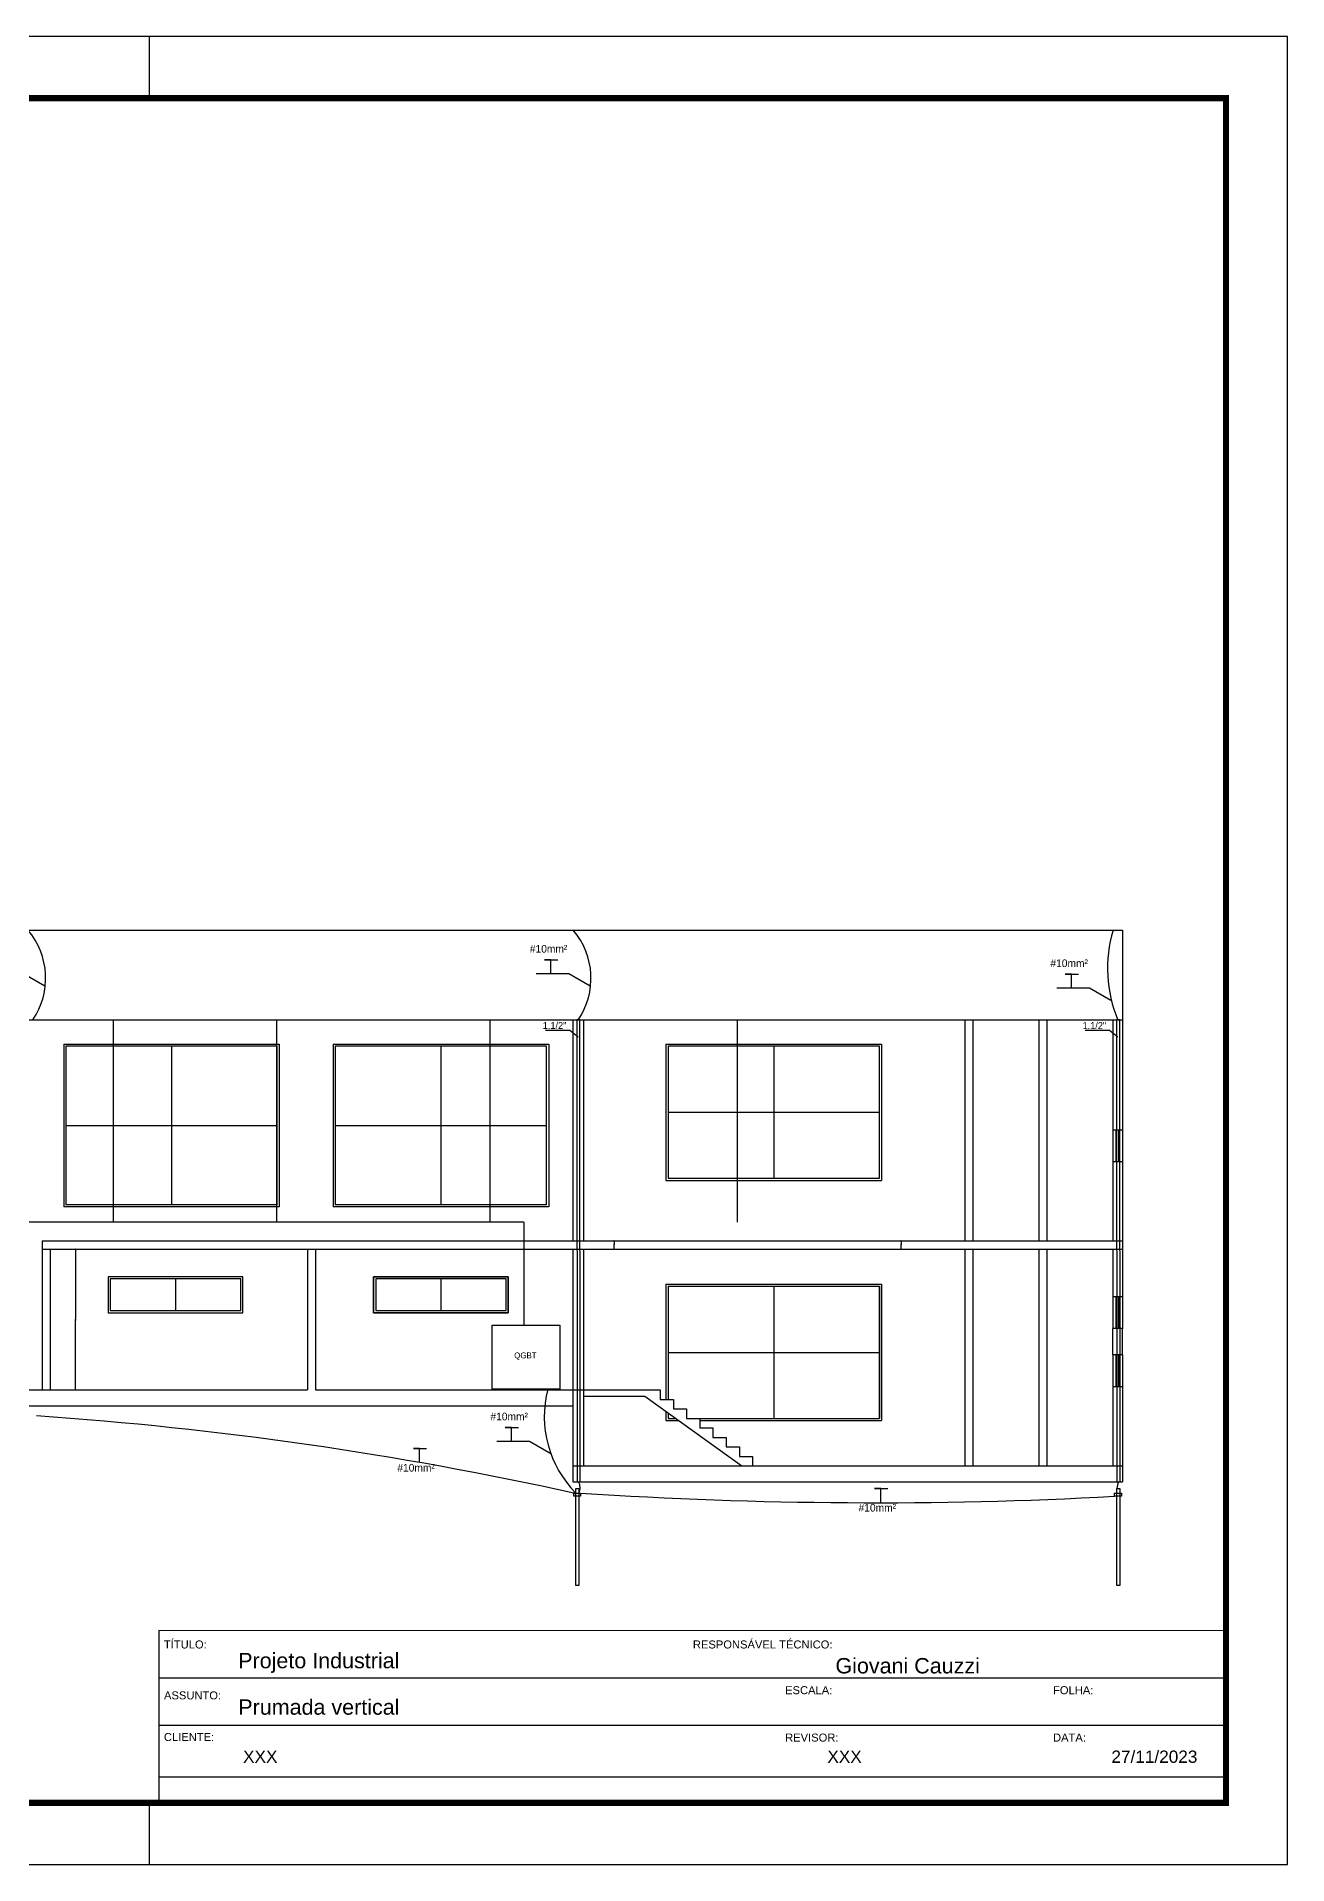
# Model space of a CAD drawing. Extents: x -4780 to 4154, y -1673 to 3208.
# Drawn here: x -182.8 to 20.5, y -488.6 to -191.6 of the extents above; entities that cross this region are included whole.
import ezdxf

# ---------------------------------------------------------------- set-up
doc = ezdxf.new("R2010")
doc.units = 0
doc.header["$MEASUREMENT"] = 0
doc.header["$PDMODE"] = 34
for name, color, linetype in [('ARQ-FOLHA', 7, 'Continuous'), ('COTAS', 5, 'Continuous'), ('eletrico', 3, 'Continuous'), ('ELETROCALHAS', 3, 'TRACKS'), ('ELÉTRICO', 3, 'Continuous'), ('PENA01', 1, 'Continuous'), ('PENA02', 2, 'Continuous'), ('pena06', 4, 'Continuous')]:
    doc.layers.add(name, color=color, linetype=linetype)
doc.styles.add('ARIAL', font='txt', dxfattribs={"height": 0.35277})
doc.styles.add('PADRÃO', font='', dxfattribs={"height": 0.2})
doc.styles.add('REGUA80', font='GOTHIC.TTF')
doc.styles.add('ROMANS', font='romand.shx', dxfattribs={"width": 0.8})
doc.styles.get('PADRÃO').set_extended_font_data('AvantGarde Bk BT')
doc.linetypes.add('TRACKS', pattern='A,0.15,[130,ltypeshp.shx,S=0.25,R=0,X=0,Y=0],0.15', length=0.3)
doc.dimstyles.new('CORTE100', dxfattribs={"dimtxt": 0.1, "dimasz": 0.04, "dimexe": 0.08, "dimexo": 0.02, "dimgap": 0.05, "dimtad": 0, "dimzin": 4, "dimdsep": 46, "dimtxsty": 'ROMANS', "dimblk1": 'DOT', "dimblk2": 'DOT', "dimsah": 1, "dimcen": 0.09, "dimclrd": 30, "dimclre": 30, "dimclrt": 5, "dimadec": 0, "dimazin": 0, "dimtfac": 1, "dimtofl": 0, "dimtmove": 2, "dimatfit": 3, "dimldrblk": 'DOT', "dimfxl": 1, "dimtolj": 1, "dimtzin": 0, "dimarcsym": 0})

# ---------------------------------------------------------------- blocks, each defined once
blk = doc.blocks.new('DOT')
at = {"layer": 'PENA01', "color": 0, "linetype": 'ByBlock'}
blk.add_line((-0.5, 0), (-1, 0), dxfattribs=at)
at = {"layer": 'PENA01', "color": 0, "linetype": 'ByBlock', "const_width": 0.5}
blk.add_lwpolyline([(-0.25, 0, 1), (0.25, 0, 1)], format="xyb", close=True, dxfattribs=at)
blk = doc.blocks.new('*D529')
at = {"layer": 'COTAS', "color": 30, "linetype": 'Continuous', "lineweight": -2, "transparency": 16777216}
for p, q in [((-42.26, -387.25), (-42.32, -387.25)), ((-42.26, -388.62), (-42.32, -388.62)), ((-42.24, -387.29), (-42.24, -387.77)), ((-42.24, -388.58), (-42.24, -388.1))]:
    blk.add_line(p, q, dxfattribs=at)
at = {"layer": 'DEFPOINTS', "color": 0, "linetype": 'Continuous', "transparency": 16777216}
for p in [(-42.24, -387.25), (-42.24, -387.25), (-42.24, -388.62)]:
    blk.add_point(p, dxfattribs=at)
at = {"layer": 'COTAS', "color": 30, "linetype": 'Continuous', "lineweight": -2, "transparency": 16777216, "xscale": 0.04, "yscale": 0.04, "zscale": 0.04}
for p, rotation in [((-42.24, -387.25), 90), ((-42.24, -388.62), 270)]:
    blk.add_blockref('DOT', p, dxfattribs=dict(at, rotation=rotation))
at = {"layer": 'COTAS', "color": 5, "linetype": 'Continuous', "transparency": 16777216, "insert": (-42.24, -387.94), "char_height": 0.1, "attachment_point": 5, "rotation": 90, "style": 'ROMANS'}
blk.add_mtext('\\A1;1.37', dxfattribs=at)
blk = doc.blocks.new('*D533')
at = {"layer": 'COTAS', "color": 30, "linetype": 'Continuous', "lineweight": -2, "transparency": 16777216}
for p, q in [((-88.93, -387.25), (-88.99, -387.25)), ((-88.93, -388.62), (-88.99, -388.62)), ((-88.91, -387.29), (-88.91, -387.77)), ((-88.91, -388.58), (-88.91, -388.1))]:
    blk.add_line(p, q, dxfattribs=at)
at = {"layer": 'DEFPOINTS', "color": 0, "linetype": 'Continuous', "transparency": 16777216}
for p in [(-88.91, -387.25), (-88.91, -387.25), (-88.91, -388.62)]:
    blk.add_point(p, dxfattribs=at)
at = {"layer": 'COTAS', "color": 30, "linetype": 'Continuous', "lineweight": -2, "transparency": 16777216, "xscale": 0.04, "yscale": 0.04, "zscale": 0.04}
for p, rotation in [((-88.91, -387.25), 90), ((-88.91, -388.62), 270)]:
    blk.add_blockref('DOT', p, dxfattribs=dict(at, rotation=rotation))
at = {"layer": 'COTAS', "color": 5, "linetype": 'Continuous', "transparency": 16777216, "insert": (-88.91, -387.94), "char_height": 0.1, "attachment_point": 5, "rotation": 90, "style": 'ROMANS'}
blk.add_mtext('\\A1;1.37', dxfattribs=at)
blk = doc.blocks.new('*D543')
at = {"layer": 'COTAS', "color": 30, "linetype": 'Continuous', "lineweight": -2, "transparency": 16777216}
for p, q in [((-176.51, -388.62), (-176.57, -388.62)), ((-176.49, -388.66), (-176.49, -399.83)), ((-176.49, -411.43), (-176.49, -400.26)), ((-176.51, -411.47), (-176.57, -411.47))]:
    blk.add_line(p, q, dxfattribs=at)
at = {"layer": 'DEFPOINTS', "color": 0, "linetype": 'Continuous', "transparency": 16777216}
for p in [(-176.49, -388.62), (-176.49, -411.47), (-176.49, -411.47)]:
    blk.add_point(p, dxfattribs=at)
at = {"layer": 'COTAS', "color": 30, "linetype": 'Continuous', "lineweight": -2, "transparency": 16777216, "xscale": 0.04, "yscale": 0.04, "zscale": 0.04}
for p, rotation in [((-176.49, -388.62), 90), ((-176.49, -411.47), 270)]:
    blk.add_blockref('DOT', p, dxfattribs=dict(at, rotation=rotation))
at = {"layer": 'COTAS', "color": 5, "linetype": 'Continuous', "transparency": 16777216, "insert": (-176.49, -400.04), "char_height": 0.1, "attachment_point": 5, "rotation": 90, "style": 'ROMANS'}
blk.add_mtext('\\A1;22.84', dxfattribs=at)
blk = doc.blocks.new('FOLHA A3')
at = {"layer": 'ARQ-FOLHA'}
for p, q in [((420, 0), (0, 0)), ((235, -10), (235, 0)), ((420, -297), (420, 0)), ((235, -297), (235, -287)), ((0, -297), (420, -297))]:
    blk.add_line(p, q, dxfattribs=at)
at = {"layer": 'ARQ-FOLHA', "const_width": 1}
blk.add_lwpolyline([(410, -10), (25, -10), (25, -287), (410, -287), (410, -10)], dxfattribs=at)

msp = doc.modelspace()

# ---------------------------------------------------------------- linework, layer by layer
for p, q in [((-170.304, -384.201), (-170.304, -351.309)), ((-143.793, -384.205), (-143.793, -351.313)), ((-109.059, -384.222), (-109.059, -351.33)), ((-68.89, -384.243), (-68.89, -351.351))]:
    msp.add_line(p, q)
at = {"layer": 'ARQ-FOLHA'}
for p, q in [((10.541, -450.623), (-162.959, -450.585)), ((-162.959, -450.585), (-162.959, -478.577)), ((10.563, -458.285), (-162.959, -458.285)), ((10.432, -465.985), (-162.959, -465.985)), ((10.541, -474.388), (-162.959, -474.388))]:
    msp.add_line(p, q, dxfattribs=at)
at = {"layer": 'COTAS', "linetype": 'Continuous'}
for p, q in [((-143.709, -355.619), (-178.06, -355.619)), ((-178.06, -355.619), (-178.06, -381.382)), ((-143.709, -381.382), (-143.709, -355.619)), ((-99.912, -355.619), (-134.263, -355.619)), ((-134.263, -355.619), (-134.263, -381.382)), ((-99.912, -381.382), (-99.912, -355.619)), ((-45.808, -355.619), (-80.159, -355.619)), ((-80.159, -355.619), (-80.159, -377.088)), ((-45.808, -377.088), (-45.808, -355.619)), ((-7.85, -369.214), (-6.304, -369.214)), ((-80.159, -377.088), (-45.808, -377.088)), ((-7.85, -374.367), (-6.304, -374.367)), ((-143.709, -381.382), (-178.06, -381.382)), ((-99.912, -381.382), (-134.263, -381.382)), ((-149.642, -393.432), (-170.841, -393.432)), ((-170.841, -393.432), (-170.841, -398.584)), ((-149.642, -398.584), (-149.642, -393.432)), ((-106.488, -393.432), (-127.687, -393.432)), ((-127.687, -393.432), (-127.687, -398.584)), ((-106.488, -398.584), (-106.488, -393.432)), ((-80.159, -394.634), (-45.808, -394.634)), ((-80.159, -394.634), (-80.159, -413.012)), ((-45.808, -416.104), (-45.808, -394.634)), ((-45.808, -394.634), (-45.808, -416.104)), ((-6.304, -396.352), (-7.85, -396.352)), ((-170.841, -398.584), (-149.642, -398.584)), ((-127.687, -398.584), (-106.488, -398.584)), ((-6.304, -401.504), (-7.85, -401.504)), ((-6.304, -405.798), (-7.85, -405.798)), ((-6.304, -410.951), (-7.85, -410.951)), ((-80.159, -415.209), (-80.159, -416.104)), ((-80.159, -416.104), (-78.917, -416.104)), ((-75.007, -416.104), (-45.808, -416.104))]:
    msp.add_line(p, q, dxfattribs=at)
at = {"layer": 'ELETROCALHAS'}
for q in [(-341.64, -384.243), (-103.624, -400.95)]:
    msp.add_line((-103.624, -384.243), q, dxfattribs=at)
at = {"layer": 'ELÉTRICO'}
for p, q in [((-184.93, -343.798), (-181.495, -345.799)), ((-101.614, -343.81), (-96.271, -343.81)), ((-96.271, -343.81), (-92.836, -345.811)), ((-16.974, -346.162), (-11.632, -346.162)), ((-11.632, -346.162), (-8.197, -348.164)), ((-96.152, -353.073), (-100.095, -353.073)), ((-94.785, -354.173), (-96.138, -353.072)), ((-8.39, -353.077), (-12.333, -353.077)), ((-7.022, -354.177), (-8.376, -353.076)), ((-108.014, -419.808), (-102.672, -419.808)), ((-102.672, -419.808), (-99.237, -421.809))]:
    msp.add_line(p, q, dxfattribs=at)
at = {"layer": 'ELÉTRICO', "ltscale": 0.015}
for p, q in [((-99.218, -341.593), (-100.23, -341.593)), ((-100.23, -341.593), (-98.097, -341.593)), ((-99.218, -343.81), (-99.218, -341.593)), ((-14.578, -343.945), (-15.591, -343.945)), ((-15.591, -343.945), (-13.458, -343.945)), ((-14.578, -346.162), (-14.578, -343.945)), ((-105.618, -417.591), (-106.631, -417.591)), ((-106.631, -417.591), (-104.498, -417.591)), ((-105.618, -419.808), (-105.618, -417.591)), ((-120.553, -421.014), (-121.566, -421.014)), ((-121.566, -421.014), (-119.433, -421.014)), ((-120.553, -423.231), (-120.553, -421.014)), ((-45.568, -427.512), (-46.58, -427.512)), ((-46.58, -427.512), (-44.448, -427.512)), ((-45.568, -429.729), (-45.568, -427.512))]:
    msp.add_line(p, q, dxfattribs=at)
at = {"layer": 'ELÉTRICO'}
for points in [[(-94.965, -426.409), (-94.441, -426.409), (-94.482, -351.358), (-95.006, -351.359)], [(-7.203, -426.414), (-6.678, -426.413), (-6.72, -351.363), (-7.244, -351.363)], [(-108.778, -411.366), (-108.778, -400.95), (-97.755, -400.95), (-97.755, -411.366)], [(-95.169, -427.503), (-94.679, -427.503), (-94.679, -443.257), (-95.169, -443.257)], [(-7.223, -427.51), (-6.733, -427.51), (-6.733, -443.265), (-7.223, -443.265)], [(-95.506, -428.231), (-94.37, -428.231), (-94.37, -428.753), (-95.506, -428.753)], [(-7.56, -428.238), (-6.424, -428.238), (-6.424, -428.761), (-7.56, -428.761)]]:
    msp.add_lwpolyline(points, close=True, dxfattribs=at)
for centre, radius, start, end in [((-193.372, -344.562), 12.023, 325.60491, 40.49856), ((-104.713, -344.575), 12.023, 325.60491, 40.49856), ((12.935, -342.985), 21.655, 163.3231, 202.78036), ((-82.612, -415.788), 17.677, 165.54935, 224.73941), ((-222.781, -1005.102), 590.744, 77.558126, 86.122631), ((-96.384, -427.342), 1.923, 332.47189, 29.04085), ((2.112, -429.37), 9.519, 161.72273, 168.73368), ((-46.534, 297.513), 727.319, 266.228947, 273.071696)]:
    msp.add_arc(centre, radius, start, end, dxfattribs=at)
at = {"layer": 'PENA01'}
for p, q in [((-178.404, -355.275), (-143.365, -355.275)), ((-178.404, -355.275), (-178.404, -381.726)), ((-160.885, -355.619), (-160.885, -381.382)), ((-143.365, -355.275), (-143.365, -381.726)), ((-134.607, -355.275), (-99.568, -355.275)), ((-134.607, -355.275), (-134.607, -381.726)), ((-117.087, -355.619), (-117.087, -381.382)), ((-99.568, -355.275), (-99.568, -381.726)), ((-80.503, -355.275), (-45.464, -355.275)), ((-80.503, -355.275), (-80.503, -377.432)), ((-62.984, -355.619), (-62.984, -377.088)), ((-45.464, -355.275), (-45.464, -377.432)), ((-80.159, -366.353), (-45.808, -366.353)), ((-178.06, -368.5), (-143.709, -368.5)), ((-134.263, -368.5), (-99.912, -368.5)), ((-7.85, -369.214), (-7.85, -374.367)), ((-6.304, -369.214), (-6.304, -374.367)), ((-80.503, -377.432), (-45.464, -377.432)), ((-143.365, -381.726), (-178.404, -381.726)), ((-99.568, -381.726), (-134.607, -381.726)), ((-149.298, -393.088), (-171.184, -393.088)), ((-171.184, -393.088), (-171.184, -398.928)), ((-160.241, -393.432), (-160.241, -398.584)), ((-149.298, -398.928), (-149.298, -393.088)), ((-106.144, -393.088), (-128.03, -393.088)), ((-128.03, -393.088), (-128.03, -398.928)), ((-117.087, -393.432), (-117.087, -398.584)), ((-106.144, -398.928), (-106.144, -393.088)), ((-80.503, -394.291), (-45.464, -394.291)), ((-80.503, -394.291), (-80.503, -413.012)), ((-62.984, -394.634), (-62.984, -416.104)), ((-45.464, -394.291), (-45.464, -416.447)), ((-7.85, -396.352), (-7.85, -401.504)), ((-6.304, -396.352), (-6.304, -401.504)), ((-171.184, -398.928), (-149.298, -398.928)), ((-128.03, -398.928), (-106.144, -398.928)), ((-80.159, -405.369), (-45.808, -405.369)), ((-7.85, -405.798), (-7.85, -410.951)), ((-6.304, -405.798), (-6.304, -410.951)), ((-80.503, -414.962), (-80.503, -416.447)), ((-80.503, -416.447), (-78.44, -416.447)), ((-75.007, -416.447), (-45.464, -416.447))]:
    msp.add_line(p, q, dxfattribs=at)
msp.add_lwpolyline([(-128.03, -393.088), (-106.144, -393.088), (-106.144, -398.928), (-128.03, -398.928)], close=True, dxfattribs=at)
at = {"layer": 'PENA02'}
for p, q in [((-7.306, -374.367), (-7.306, -369.214)), ((-6.877, -374.367), (-6.877, -369.214)), ((-7.306, -401.504), (-7.306, -396.352)), ((-6.877, -401.504), (-6.877, -396.352)), ((-7.306, -410.951), (-7.306, -405.798)), ((-6.877, -410.951), (-6.877, -405.798))]:
    msp.add_line(p, q, dxfattribs=at)
at = {"layer": 'pena06'}
for p, q in [((-353.254, -336.752), (-6.304, -336.752)), ((-6.304, -336.752), (-6.304, -369.214)), ((-353.254, -351.351), (-6.304, -351.351)), ((-95.618, -351.351), (-95.618, -387.248)), ((-93.9, -351.351), (-93.9, -387.248)), ((-31.896, -351.351), (-31.896, -387.248)), ((-30.607, -351.351), (-30.607, -387.248)), ((-19.873, -351.351), (-19.873, -387.248)), ((-18.584, -351.351), (-18.584, -387.248)), ((-7.85, -351.351), (-7.85, -369.214)), ((-7.85, -374.367), (-7.85, -387.248)), ((-6.304, -374.367), (-6.304, -396.352)), ((-181.926, -387.248), (-6.304, -387.248)), ((-181.926, -387.248), (-181.926, -411.466)), ((-181.926, -388.623), (-137.484, -388.623)), ((-180.638, -388.623), (-180.638, -411.466)), ((-138.772, -388.623), (-138.772, -411.466)), ((-137.484, -388.623), (-137.484, -411.466)), ((-137.484, -388.623), (-6.304, -388.623)), ((-95.618, -388.623), (-95.618, -426.409)), ((-93.9, -388.623), (-93.9, -423.833)), ((-31.896, -388.623), (-31.896, -423.833)), ((-30.607, -388.623), (-30.607, -423.833)), ((-19.873, -388.623), (-19.873, -423.833)), ((-18.584, -388.623), (-18.584, -423.833)), ((-7.85, -388.623), (-7.85, -396.352)), ((-7.85, -405.798), (-7.85, -401.504)), ((-6.304, -405.798), (-6.304, -401.504)), ((-353.254, -411.466), (-138.772, -411.466)), ((-137.484, -411.466), (-93.9, -411.466)), ((-93.9, -411.466), (-81.448, -411.466)), ((-93.9, -412.497), (-83.927, -412.497)), ((-83.927, -412.497), (-68.183, -423.833)), ((-81.448, -411.466), (-81.448, -413.012)), ((-7.85, -410.951), (-7.85, -423.833)), ((-6.304, -410.951), (-6.304, -426.409)), ((-353.254, -414.043), (-95.618, -414.043)), ((-81.448, -413.012), (-79.301, -413.012)), ((-79.301, -413.012), (-79.301, -414.558)), ((-79.301, -414.558), (-77.154, -414.558)), ((-77.154, -414.558), (-77.154, -416.104)), ((-77.154, -416.104), (-75.007, -416.104)), ((-75.007, -416.104), (-75.007, -417.65)), ((-75.007, -417.65), (-72.86, -417.65)), ((-72.86, -417.65), (-72.86, -419.195)), ((-72.86, -419.195), (-70.713, -419.195)), ((-70.713, -419.195), (-70.713, -420.741)), ((-70.713, -420.741), (-68.566, -420.741)), ((-68.566, -420.741), (-68.566, -422.287)), ((-95.618, -423.833), (-6.304, -423.833)), ((-68.566, -422.287), (-66.419, -422.287)), ((-66.419, -422.287), (-66.419, -423.833)), ((-95.618, -426.409), (-6.304, -426.409))]:
    msp.add_line(p, q, dxfattribs=at)

# ---------------------------------------------------------------- block references
at = {"layer": 'ARQ-FOLHA'}
msp.add_blockref('FOLHA A3', (-399.459, -191.577), dxfattribs=at)

# ---------------------------------------------------------------- texts
at = {"layer": 'ARQ-FOLHA', "style": 'ARIAL'}
for s, height, p in [('TÍTULO:', 1.3, (-162.126, -453.485)), ('Projeto Industrial', 2.5, (-150.048, -456.7)), ('RESPONSÁVEL TÉCNICO:', 1.3, (-76.126, -453.485)), ('Giovani Cauzzi', 2.5, (-52.948, -457.54)), ('ESCALA:', 1.3, (-61.13, -460.914)), ('FOLHA:', 1.3, (-17.571, -460.914)), ('ASSUNTO:', 1.3, (-162.109, -461.758)), ('Prumada vertical', 2.5, (-150.032, -464.252)), ('CLIENTE:', 1.3, (-162.126, -468.523)), ('REVISOR:', 1.3, (-61.13, -468.614)), ('DATA:', 1.3, (-17.571, -468.614)), ('XXX', 2, (-149.255, -472.067)), ('XXX', 2, (-54.263, -472.067)), ('27/11/2023', 2, (-8.081, -472.067))]:
    msp.add_text(s, height=height, dxfattribs=at).set_placement(p)
at = {"layer": 'eletrico', "style": 'REGUA80'}
for s, height, p in [('1.1/2"', 1.1109, (-100.53, -352.815)), ('1.1/2"', 1.1109, (-12.768, -352.819)), ('QGBT', 0.9607, (-105.173, -406.352))]:
    msp.add_text(s, height=height, dxfattribs=at).set_placement(p)
at = {"layer": 'ELÉTRICO', "ltscale": 0.015, "char_height": 1.244, "attachment_point": 1, "style": 'PADRÃO'}
for insert in [(-102.638, -339.174), (-17.999, -341.527), (-109.039, -415.172), (-124.179, -423.498), (-49.193, -429.996)]:
    msp.add_mtext_dynamic_manual_height_columns('#10mm²', width=7.5444, gutter_width=155.494, heights=[0], dxfattribs=dict(at, insert=insert))

# ---------------------------------------------------------------- dimensions: what is measured, and where the dimension line sits
at = {"layer": 'COTAS', "linetype": 'Continuous'}
for base, p1, p2, picture, middle in [((-176.494, -411.466), (-176.494, -388.623), (-176.494, -411.466), '*D543', (-176.494, -400.044)), ((-88.9135, -387.2485), (-88.9135, -388.6226), (-88.9135, -387.2485), '*D533', (-88.9135, -387.9355)), ((-42.241, -387.2485), (-42.241, -388.6226), (-42.241, -387.2485), '*D529', (-42.241, -387.9355))]:
    dim = msp.add_linear_dim(base=base, p1=p1, p2=p2, angle=90, dimstyle='CORTE100', dxfattribs=at)
    dim.commit()
    dim.dimension.update_dxf_attribs({"geometry": picture, "text_midpoint": middle})

doc.saveas('drawing.dxf')
